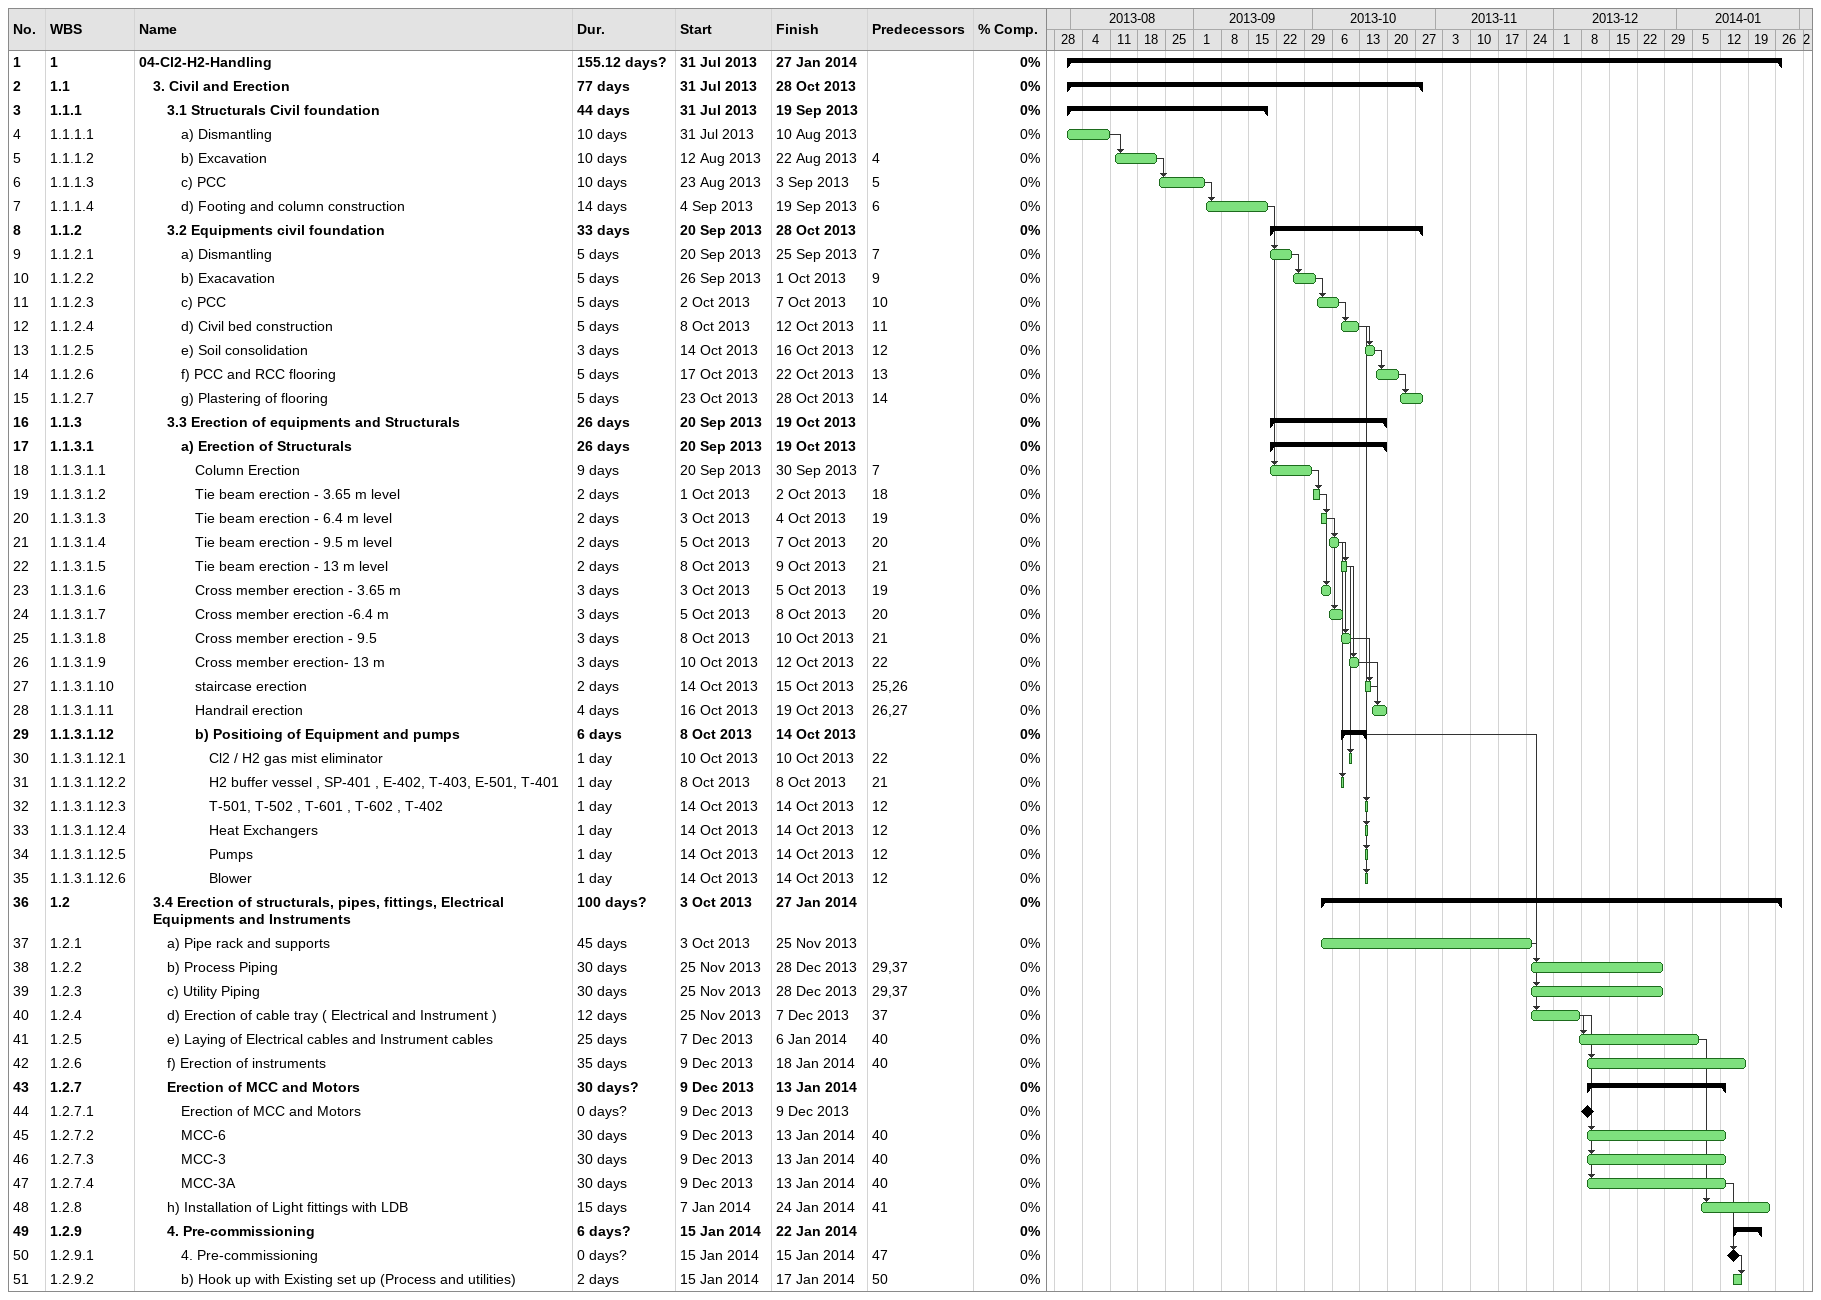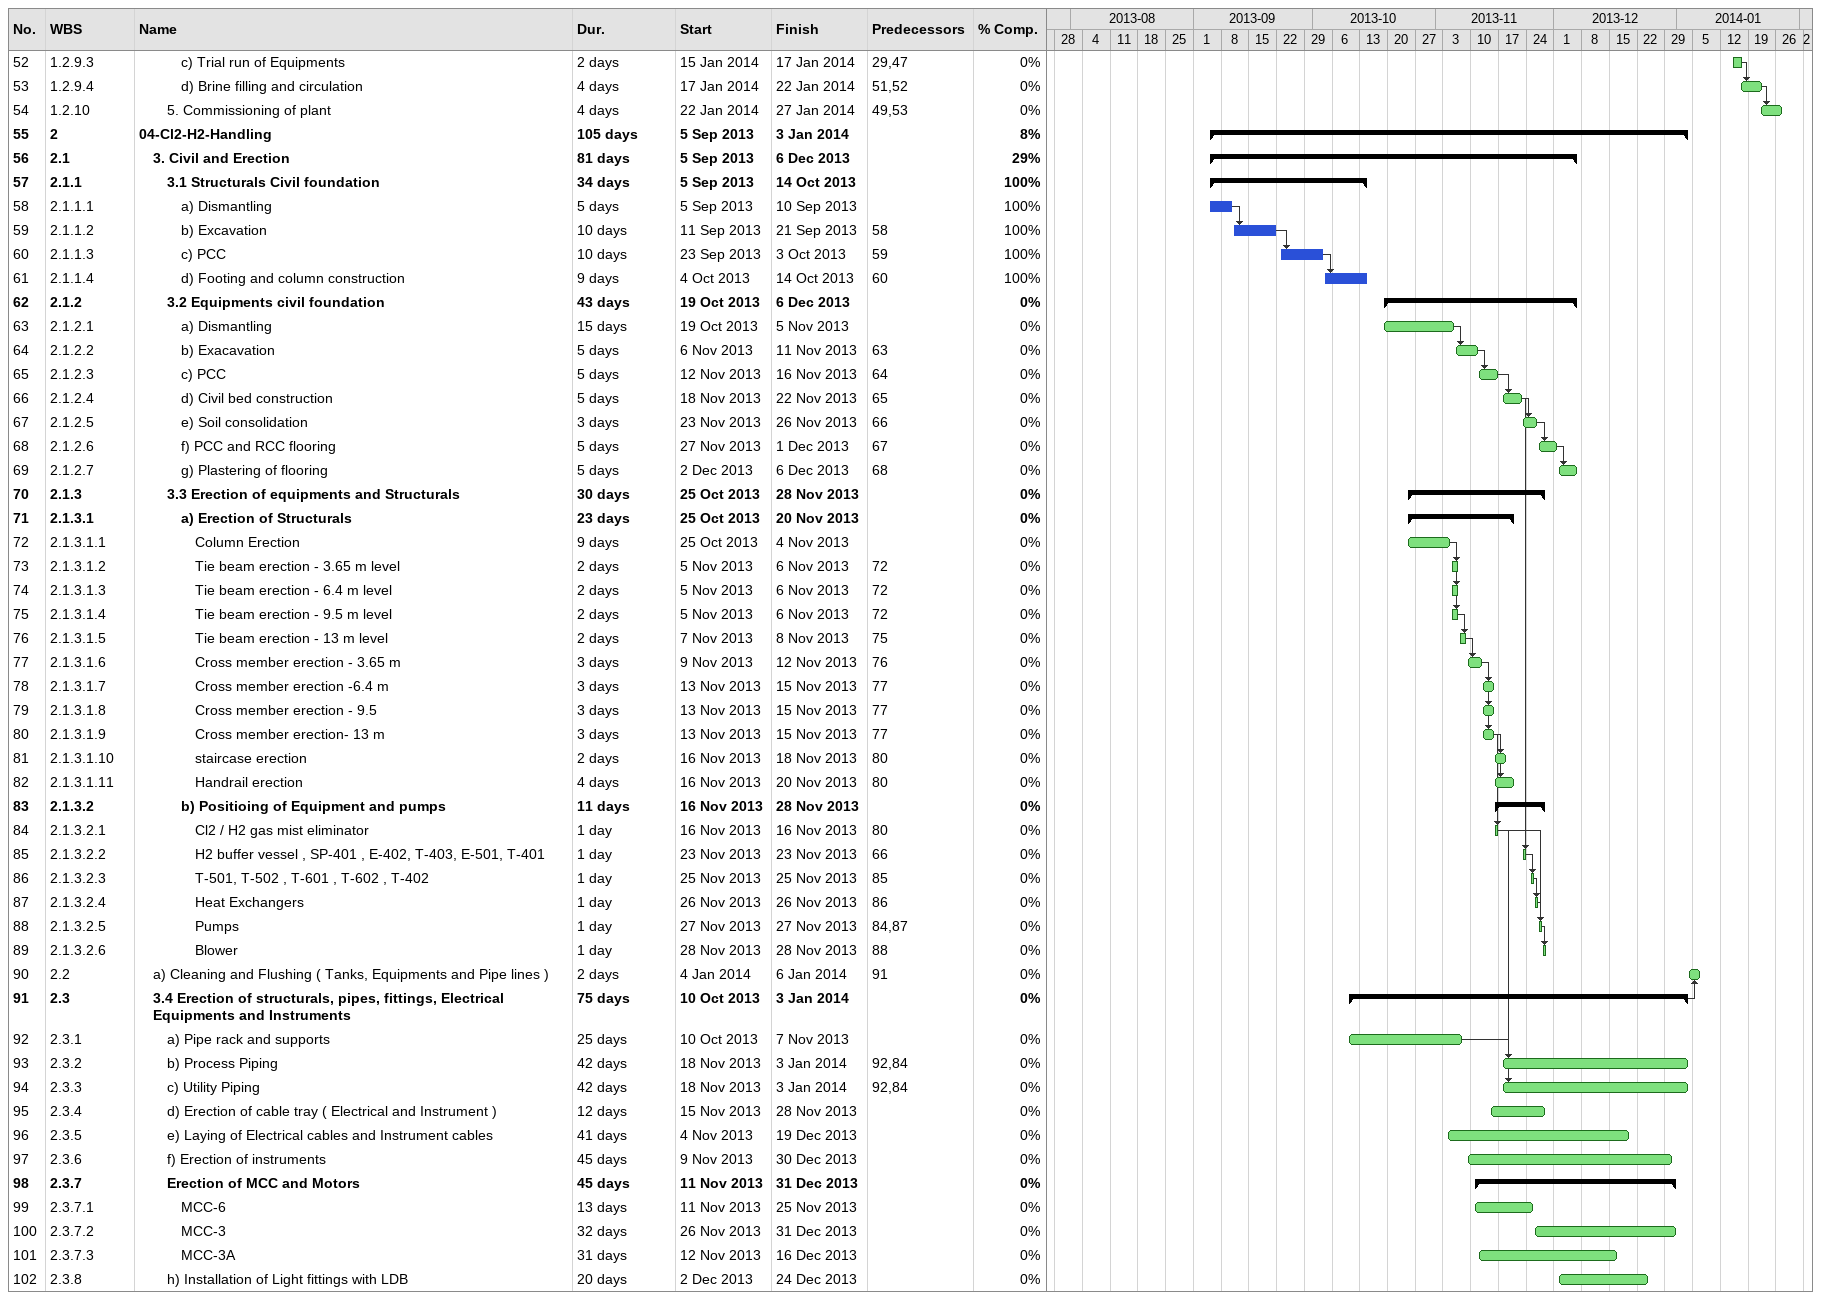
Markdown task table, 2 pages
| ID | WBS | Task | Duration | Start | Finish | Predecessors | % complete |
|---|---|---|---|---|---|---|---|
| 1 | 1 | **04-Cl2-H2-Handling** | 155.12d? | 2013-07-31 | 2014-01-27 |  | 0 |
| 2 | 1.1 | **3. Civil and Erection** | 77d | 2013-07-31 | 2013-10-28 |  | 0 |
| 3 | 1.1.1 | **3.1 Structurals Civil foundation** | 44d | 2013-07-31 | 2013-09-19 |  | 0 |
| 4 | 1.1.1.1 | a) Dismantling | 10d | 2013-07-31 | 2013-08-10 |  | 0 |
| 5 | 1.1.1.2 | b) Excavation | 10d | 2013-08-12 | 2013-08-22 | 4 | 0 |
| 6 | 1.1.1.3 | c) PCC | 10d | 2013-08-23 | 2013-09-03 | 5 | 0 |
| 7 | 1.1.1.4 | d) Footing and column construction | 14d | 2013-09-04 | 2013-09-19 | 6 | 0 |
| 8 | 1.1.2 | **3.2 Equipments civil foundation** | 33d | 2013-09-20 | 2013-10-28 |  | 0 |
| 9 | 1.1.2.1 | a) Dismantling | 5d | 2013-09-20 | 2013-09-25 | 7 | 0 |
| 10 | 1.1.2.2 | b) Exacavation | 5d | 2013-09-26 | 2013-10-01 | 9 | 0 |
| 11 | 1.1.2.3 | c) PCC | 5d | 2013-10-02 | 2013-10-07 | 10 | 0 |
| 12 | 1.1.2.4 | d) Civil bed construction | 5d | 2013-10-08 | 2013-10-12 | 11 | 0 |
| 13 | 1.1.2.5 | e) Soil consolidation | 3d | 2013-10-14 | 2013-10-16 | 12 | 0 |
| 14 | 1.1.2.6 | f) PCC and RCC flooring | 5d | 2013-10-17 | 2013-10-22 | 13 | 0 |
| 15 | 1.1.2.7 | g) Plastering of flooring | 5d | 2013-10-23 | 2013-10-28 | 14 | 0 |
| 16 | 1.1.3 | **3.3 Erection of equipments and Structurals** | 26d | 2013-09-20 | 2013-10-19 |  | 0 |
| 17 | 1.1.3.1 | **a) Erection of Structurals** | 26d | 2013-09-20 | 2013-10-19 |  | 0 |
| 18 | 1.1.3.1.1 | Column Erection | 9d | 2013-09-20 | 2013-09-30 | 7 | 0 |
| 19 | 1.1.3.1.2 | Tie beam erection - 3.65 m level | 2d | 2013-10-01 | 2013-10-02 | 18 | 0 |
| 20 | 1.1.3.1.3 | Tie beam erection - 6.4 m level | 2d | 2013-10-03 | 2013-10-04 | 19 | 0 |
| 21 | 1.1.3.1.4 | Tie beam erection - 9.5 m level | 2d | 2013-10-05 | 2013-10-07 | 20 | 0 |
| 22 | 1.1.3.1.5 | Tie beam erection - 13 m level | 2d | 2013-10-08 | 2013-10-09 | 21 | 0 |
| 23 | 1.1.3.1.6 | Cross member erection - 3.65 m | 3d | 2013-10-03 | 2013-10-05 | 19 | 0 |
| 24 | 1.1.3.1.7 | Cross member erection -6.4 m | 3d | 2013-10-05 | 2013-10-08 | 20 | 0 |
| 25 | 1.1.3.1.8 | Cross member erection - 9.5 | 3d | 2013-10-08 | 2013-10-10 | 21 | 0 |
| 26 | 1.1.3.1.9 | Cross member erection- 13 m | 3d | 2013-10-10 | 2013-10-12 | 22 | 0 |
| 27 | 1.1.3.1.10 | staircase erection | 2d | 2013-10-14 | 2013-10-15 | 25, 26 | 0 |
| 28 | 1.1.3.1.11 | Handrail erection | 4d | 2013-10-16 | 2013-10-19 | 26, 27 | 0 |
| 29 | 1.1.3.1.12 | **b) Positioing of Equipment and pumps** | 6d | 2013-10-08 | 2013-10-14 |  | 0 |
| 30 | 1.1.3.1.12.1 | Cl2 / H2 gas mist eliminator | 1d | 2013-10-10 | 2013-10-10 | 22 | 0 |
| 31 | 1.1.3.1.12.2 | H2 buffer vessel , SP-401 , E-402, T-403, E-501, T-401 | 1d | 2013-10-08 | 2013-10-08 | 21 | 0 |
| 32 | 1.1.3.1.12.3 | T-501, T-502 , T-601 , T-602 , T-402 | 1d | 2013-10-14 | 2013-10-14 | 12 | 0 |
| 33 | 1.1.3.1.12.4 | Heat Exchangers | 1d | 2013-10-14 | 2013-10-14 | 12 | 0 |
| 34 | 1.1.3.1.12.5 | Pumps | 1d | 2013-10-14 | 2013-10-14 | 12 | 0 |
| 35 | 1.1.3.1.12.6 | Blower | 1d | 2013-10-14 | 2013-10-14 | 12 | 0 |
| 36 | 1.2 | **3.4 Erection of structurals, pipes, fittings, Electrical Equipments and Instruments** | 100d? | 2013-10-03 | 2014-01-27 |  | 0 |
| 37 | 1.2.1 | a) Pipe rack and supports | 45d | 2013-10-03 | 2013-11-25 |  | 0 |
| 38 | 1.2.2 | b) Process Piping | 30d | 2013-11-25 | 2013-12-28 | 29, 37 | 0 |
| 39 | 1.2.3 | c) Utility Piping | 30d | 2013-11-25 | 2013-12-28 | 29, 37 | 0 |
| 40 | 1.2.4 | d) Erection of cable tray ( Electrical and Instrument ) | 12d | 2013-11-25 | 2013-12-07 | 37 | 0 |
| 41 | 1.2.5 | e) Laying of Electrical cables and Instrument cables | 25d | 2013-12-07 | 2014-01-06 | 40 | 0 |
| 42 | 1.2.6 | f) Erection of instruments | 35d | 2013-12-09 | 2014-01-18 | 40 | 0 |
| 43 | 1.2.7 | **Erection of MCC and Motors** | 30d? | 2013-12-09 | 2014-01-13 |  | 0 |
| 44 | 1.2.7.1 | Erection of MCC and Motors | 0d? | 2013-12-09 | 2013-12-09 |  | 0 |
| 45 | 1.2.7.2 | MCC-6 | 30d | 2013-12-09 | 2014-01-13 | 40 | 0 |
| 46 | 1.2.7.3 | MCC-3 | 30d | 2013-12-09 | 2014-01-13 | 40 | 0 |
| 47 | 1.2.7.4 | MCC-3A | 30d | 2013-12-09 | 2014-01-13 | 40 | 0 |
| 48 | 1.2.8 | h) Installation of Light fittings with LDB | 15d | 2014-01-07 | 2014-01-24 | 41 | 0 |
| 49 | 1.2.9 | **4. Pre-commissioning** | 6d? | 2014-01-15 | 2014-01-22 |  | 0 |
| 50 | 1.2.9.1 | 4. Pre-commissioning | 0d? | 2014-01-15 | 2014-01-15 | 47 | 0 |
| 51 | 1.2.9.2 | b) Hook up with Existing set up (Process and utilities) | 2d | 2014-01-15 | 2014-01-17 | 50 | 0 |
| 52 | 1.2.9.3 | c) Trial run of Equipments | 2d | 2014-01-15 | 2014-01-17 | 29, 47 | 0 |
| 53 | 1.2.9.4 | d) Brine filling and circulation | 4d | 2014-01-17 | 2014-01-22 | 51, 52 | 0 |
| 54 | 1.2.10 | 5. Commissioning of plant | 4d | 2014-01-22 | 2014-01-27 | 49, 53 | 0 |
| 55 | 2 | **04-Cl2-H2-Handling** | 105d | 2013-09-05 | 2014-01-03 |  | 8 |
| 56 | 2.1 | **3. Civil and Erection** | 81d | 2013-09-05 | 2013-12-06 |  | 29 |
| 57 | 2.1.1 | **3.1 Structurals Civil foundation** | 34d | 2013-09-05 | 2013-10-14 |  | 100 |
| 58 | 2.1.1.1 | a) Dismantling | 5d | 2013-09-05 | 2013-09-10 |  | 100 |
| 59 | 2.1.1.2 | b) Excavation | 10d | 2013-09-11 | 2013-09-21 | 58 | 100 |
| 60 | 2.1.1.3 | c) PCC | 10d | 2013-09-23 | 2013-10-03 | 59 | 100 |
| 61 | 2.1.1.4 | d) Footing and column construction | 9d | 2013-10-04 | 2013-10-14 | 60 | 100 |
| 62 | 2.1.2 | **3.2 Equipments civil foundation** | 43d | 2013-10-19 | 2013-12-06 |  | 0 |
| 63 | 2.1.2.1 | a) Dismantling | 15d | 2013-10-19 | 2013-11-05 |  | 0 |
| 64 | 2.1.2.2 | b) Exacavation | 5d | 2013-11-06 | 2013-11-11 | 63 | 0 |
| 65 | 2.1.2.3 | c) PCC | 5d | 2013-11-12 | 2013-11-16 | 64 | 0 |
| 66 | 2.1.2.4 | d) Civil bed construction | 5d | 2013-11-18 | 2013-11-22 | 65 | 0 |
| 67 | 2.1.2.5 | e) Soil consolidation | 3d | 2013-11-23 | 2013-11-26 | 66 | 0 |
| 68 | 2.1.2.6 | f) PCC and RCC flooring | 5d | 2013-11-27 | 2013-12-01 | 67 | 0 |
| 69 | 2.1.2.7 | g) Plastering of flooring | 5d | 2013-12-02 | 2013-12-06 | 68 | 0 |
| 70 | 2.1.3 | **3.3 Erection of equipments and Structurals** | 30d | 2013-10-25 | 2013-11-28 |  | 0 |
| 71 | 2.1.3.1 | **a) Erection of Structurals** | 23d | 2013-10-25 | 2013-11-20 |  | 0 |
| 72 | 2.1.3.1.1 | Column Erection | 9d | 2013-10-25 | 2013-11-04 |  | 0 |
| 73 | 2.1.3.1.2 | Tie beam erection - 3.65 m level | 2d | 2013-11-05 | 2013-11-06 | 72 | 0 |
| 74 | 2.1.3.1.3 | Tie beam erection - 6.4 m level | 2d | 2013-11-05 | 2013-11-06 | 72 | 0 |
| 75 | 2.1.3.1.4 | Tie beam erection - 9.5 m level | 2d | 2013-11-05 | 2013-11-06 | 72 | 0 |
| 76 | 2.1.3.1.5 | Tie beam erection - 13 m level | 2d | 2013-11-07 | 2013-11-08 | 75 | 0 |
| 77 | 2.1.3.1.6 | Cross member erection - 3.65 m | 3d | 2013-11-09 | 2013-11-12 | 76 | 0 |
| 78 | 2.1.3.1.7 | Cross member erection -6.4 m | 3d | 2013-11-13 | 2013-11-15 | 77 | 0 |
| 79 | 2.1.3.1.8 | Cross member erection - 9.5 | 3d | 2013-11-13 | 2013-11-15 | 77 | 0 |
| 80 | 2.1.3.1.9 | Cross member erection- 13 m | 3d | 2013-11-13 | 2013-11-15 | 77 | 0 |
| 81 | 2.1.3.1.10 | staircase erection | 2d | 2013-11-16 | 2013-11-18 | 80 | 0 |
| 82 | 2.1.3.1.11 | Handrail erection | 4d | 2013-11-16 | 2013-11-20 | 80 | 0 |
| 83 | 2.1.3.2 | **b) Positioing of Equipment and pumps** | 11d | 2013-11-16 | 2013-11-28 |  | 0 |
| 84 | 2.1.3.2.1 | Cl2 / H2 gas mist eliminator | 1d | 2013-11-16 | 2013-11-16 | 80 | 0 |
| 85 | 2.1.3.2.2 | H2 buffer vessel , SP-401 , E-402, T-403, E-501, T-401 | 1d | 2013-11-23 | 2013-11-23 | 66 | 0 |
| 86 | 2.1.3.2.3 | T-501, T-502 , T-601 , T-602 , T-402 | 1d | 2013-11-25 | 2013-11-25 | 85 | 0 |
| 87 | 2.1.3.2.4 | Heat Exchangers | 1d | 2013-11-26 | 2013-11-26 | 86 | 0 |
| 88 | 2.1.3.2.5 | Pumps | 1d | 2013-11-27 | 2013-11-27 | 84, 87 | 0 |
| 89 | 2.1.3.2.6 | Blower | 1d | 2013-11-28 | 2013-11-28 | 88 | 0 |
| 90 | 2.2 | a) Cleaning and Flushing ( Tanks, Equipments and Pipe lines ) | 2d | 2014-01-04 | 2014-01-06 | 91 | 0 |
| 91 | 2.3 | **3.4 Erection of structurals, pipes, fittings, Electrical Equipments and Instruments** | 75d | 2013-10-10 | 2014-01-03 |  | 0 |
| 92 | 2.3.1 | a) Pipe rack and supports | 25d | 2013-10-10 | 2013-11-07 |  | 0 |
| 93 | 2.3.2 | b) Process Piping | 42d | 2013-11-18 | 2014-01-03 | 92, 84 | 0 |
| 94 | 2.3.3 | c) Utility Piping | 42d | 2013-11-18 | 2014-01-03 | 92, 84 | 0 |
| 95 | 2.3.4 | d) Erection of cable tray ( Electrical and Instrument ) | 12d | 2013-11-15 | 2013-11-28 |  | 0 |
| 96 | 2.3.5 | e) Laying of Electrical cables and Instrument cables | 41d | 2013-11-04 | 2013-12-19 |  | 0 |
| 97 | 2.3.6 | f) Erection of instruments | 45d | 2013-11-09 | 2013-12-30 |  | 0 |
| 98 | 2.3.7 | **Erection of MCC and Motors** | 45d | 2013-11-11 | 2013-12-31 |  | 0 |
| 99 | 2.3.7.1 | MCC-6 | 13d | 2013-11-11 | 2013-11-25 |  | 0 |
| 100 | 2.3.7.2 | MCC-3 | 32d | 2013-11-26 | 2013-12-31 |  | 0 |
| 101 | 2.3.7.3 | MCC-3A | 31d | 2013-11-12 | 2013-12-16 |  | 0 |
| 102 | 2.3.8 | h) Installation of Light fittings with LDB | 20d | 2013-12-02 | 2013-12-24 |  | 0 |
